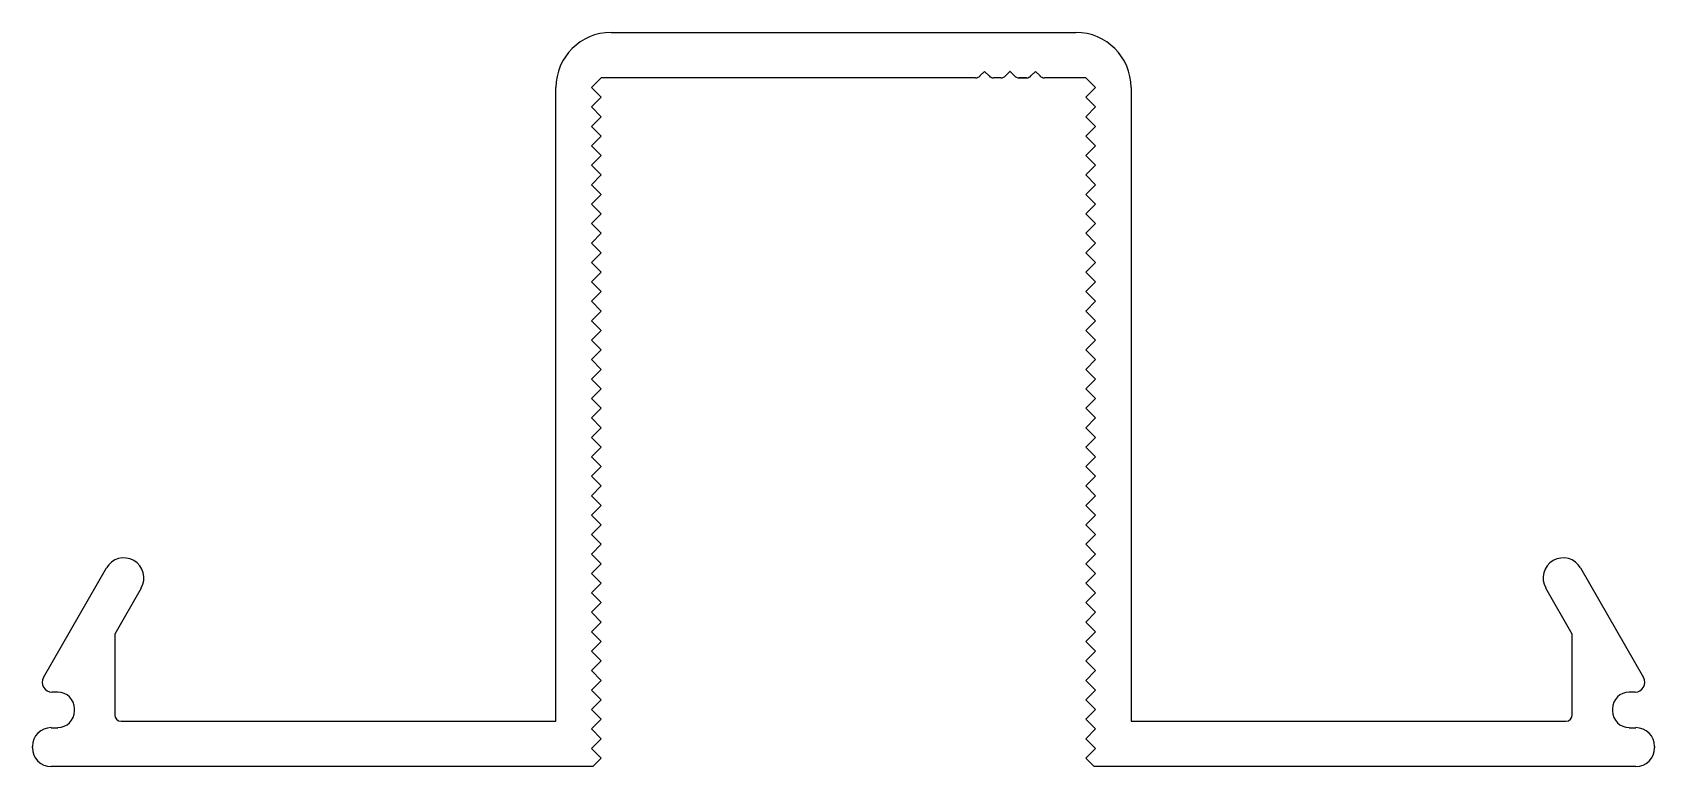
# Model space of a CAD drawing. Extents: x -31.2 to 32.4, y 2.2 to 31.
import ezdxf

# ---------------------------------------------------------------- set-up
doc = ezdxf.new("R2010")
doc.units = 0
doc.layers.get('0').update_dxf_attribs({"linetype": 'CONTINUOUS'})

msp = doc.modelspace()

# ---------------------------------------------------------------- linework, layer by layer
for p, q in [((-8.516, 31.008), (0.603, 31.008)), ((0.603, 31.008), (9.722, 31.008)), ((6.128, 29.474), (5.957, 29.303)), ((6.311, 29.303), (6.14, 29.474)), ((7.128, 29.474), (6.957, 29.303)), ((7.311, 29.303), (7.14, 29.474)), ((8.128, 29.474), (7.957, 29.303)), ((8.311, 29.303), (8.14, 29.474)), ((-10.675, 4.007), (-10.675, 28.849)), ((-8.897, 29.23), (-9.278, 28.849)), ((-9.278, 28.849), (-8.897, 28.468)), ((5.781, 29.23), (-8.897, 29.23)), ((6.78, 29.23), (6.488, 29.23)), ((7.78, 29.23), (7.488, 29.23)), ((7.488, 29.23), (7.78, 29.23)), ((7.78, 29.23), (7.488, 29.23)), ((7.488, 29.23), (7.78, 29.23)), ((7.78, 29.23), (7.488, 29.23)), ((10.103, 29.23), (8.487, 29.23)), ((8.487, 29.23), (8.487, 29.23)), ((8.487, 29.23), (8.487, 29.23)), ((10.484, 28.849), (10.103, 29.23)), ((10.103, 28.468), (10.484, 28.849)), ((11.881, 28.849), (11.881, 4.007)), ((-8.897, 28.468), (-9.278, 28.087)), ((-9.278, 28.087), (-8.897, 27.706)), ((10.484, 28.087), (10.103, 28.468)), ((10.103, 27.706), (10.484, 28.087)), ((-8.897, 27.706), (-9.278, 27.325)), ((10.484, 27.325), (10.103, 27.706)), ((-9.278, 27.325), (-8.897, 26.944)), ((-8.897, 26.944), (-9.278, 26.563)), ((10.103, 26.944), (10.484, 27.325)), ((10.484, 26.563), (10.103, 26.944)), ((-9.278, 26.563), (-8.897, 26.182)), ((-8.897, 26.182), (-9.278, 25.801)), ((10.103, 26.182), (10.484, 26.563)), ((10.484, 25.801), (10.103, 26.182)), ((-9.278, 25.801), (-8.897, 25.42)), ((10.103, 25.42), (10.484, 25.801)), ((-8.897, 25.42), (-9.278, 25.039)), ((-9.278, 25.039), (-8.897, 24.658)), ((10.484, 25.039), (10.103, 25.42)), ((10.103, 24.658), (10.484, 25.039)), ((-8.897, 24.658), (-9.278, 24.277)), ((-9.278, 24.277), (-8.897, 23.896)), ((10.484, 24.277), (10.103, 24.658)), ((10.103, 23.896), (10.484, 24.277)), ((-8.897, 23.896), (-9.278, 23.515)), ((10.484, 23.515), (10.103, 23.896)), ((-9.278, 23.515), (-8.897, 23.134)), ((-8.897, 23.134), (-9.278, 22.753)), ((10.103, 23.134), (10.484, 23.515)), ((10.484, 22.753), (10.103, 23.134)), ((-9.278, 22.753), (-8.897, 22.372)), ((-8.897, 22.372), (-9.278, 21.991)), ((10.103, 22.372), (10.484, 22.753)), ((10.484, 21.991), (10.103, 22.372)), ((-9.278, 21.991), (-8.897, 21.61)), ((10.103, 21.61), (10.484, 21.991)), ((-8.897, 21.61), (-9.278, 21.229)), ((-9.278, 21.229), (-8.897, 20.848)), ((10.484, 21.229), (10.103, 21.61)), ((10.103, 20.848), (10.484, 21.229)), ((-8.897, 20.848), (-9.278, 20.467)), ((-9.278, 20.467), (-8.897, 20.086)), ((10.484, 20.467), (10.103, 20.848)), ((10.103, 20.086), (10.484, 20.467)), ((-8.897, 20.086), (-9.278, 19.705)), ((10.484, 19.705), (10.103, 20.086)), ((-9.278, 19.705), (-8.897, 19.324)), ((-8.897, 19.324), (-9.278, 18.943)), ((10.103, 19.324), (10.484, 19.705)), ((10.484, 18.943), (10.103, 19.324)), ((-9.278, 18.943), (-8.897, 18.562)), ((-8.897, 18.562), (-9.278, 18.181)), ((10.103, 18.562), (10.484, 18.943)), ((10.484, 18.181), (10.103, 18.562)), ((-9.278, 18.181), (-8.897, 17.8)), ((10.103, 17.8), (10.484, 18.181)), ((-8.897, 17.8), (-9.278, 17.419)), ((-9.278, 17.419), (-8.897, 17.038)), ((10.484, 17.419), (10.103, 17.8)), ((10.103, 17.038), (10.484, 17.419)), ((-8.897, 17.038), (-9.278, 16.657)), ((-9.278, 16.657), (-8.897, 16.276)), ((10.484, 16.657), (10.103, 17.038)), ((10.103, 16.276), (10.484, 16.657)), ((-8.897, 16.276), (-9.278, 15.895)), ((10.484, 15.895), (10.103, 16.276)), ((-9.278, 15.895), (-8.897, 15.514)), ((-8.897, 15.514), (-9.278, 15.133)), ((10.103, 15.514), (10.484, 15.895)), ((10.484, 15.133), (10.103, 15.514)), ((-9.278, 15.133), (-8.897, 14.752)), ((-8.897, 14.752), (-9.278, 14.371)), ((10.103, 14.752), (10.484, 15.133)), ((10.484, 14.371), (10.103, 14.752)), ((-9.278, 14.371), (-8.897, 13.99)), ((10.103, 13.99), (10.484, 14.371)), ((-8.897, 13.99), (-9.278, 13.609)), ((-9.278, 13.609), (-8.897, 13.228)), ((10.484, 13.609), (10.103, 13.99)), ((10.103, 13.228), (10.484, 13.609)), ((-8.897, 13.228), (-9.278, 12.847)), ((-9.278, 12.847), (-8.897, 12.466)), ((10.484, 12.847), (10.103, 13.228)), ((10.103, 12.466), (10.484, 12.847)), ((-8.897, 12.466), (-9.278, 12.085)), ((10.484, 12.085), (10.103, 12.466)), ((-9.278, 12.085), (-8.897, 11.704)), ((-8.897, 11.704), (-9.278, 11.323)), ((10.103, 11.704), (10.484, 12.085)), ((10.484, 11.323), (10.103, 11.704)), ((-9.278, 11.323), (-8.897, 10.942)), ((-8.897, 10.942), (-9.278, 10.561)), ((10.103, 10.942), (10.484, 11.323)), ((10.484, 10.561), (10.103, 10.942)), ((-9.278, 10.561), (-8.897, 10.18)), ((10.103, 10.18), (10.484, 10.561)), ((-30.779, 5.721), (-28.312, 10.013)), ((-8.897, 10.18), (-9.278, 9.799)), ((-9.278, 9.799), (-8.897, 9.418)), ((10.484, 9.799), (10.103, 10.18)), ((10.103, 9.418), (10.484, 9.799)), ((29.518, 10.013), (31.985, 5.721)), ((-26.946, 9.228), (-27.985, 7.422)), ((-8.897, 9.418), (-9.278, 9.037)), ((-9.278, 9.037), (-8.897, 8.656)), ((10.484, 9.037), (10.103, 9.418)), ((10.103, 8.656), (10.484, 9.037)), ((29.191, 7.422), (28.152, 9.228)), ((-8.897, 8.656), (-9.278, 8.275)), ((-9.278, 8.275), (-8.897, 7.894)), ((10.484, 8.275), (10.103, 8.656)), ((10.103, 7.894), (10.484, 8.275)), ((-8.897, 7.894), (-9.278, 7.513)), ((10.484, 7.513), (10.103, 7.894)), ((-27.985, 7.422), (-27.985, 4.261)), ((-9.278, 7.513), (-8.897, 7.132)), ((-8.897, 7.132), (-9.278, 6.751)), ((10.103, 7.132), (10.484, 7.513)), ((10.484, 6.751), (10.103, 7.132)), ((29.191, 4.261), (29.191, 7.422)), ((-9.278, 6.751), (-8.897, 6.37)), ((-8.897, 6.37), (-9.278, 5.989)), ((10.103, 6.37), (10.484, 6.751)), ((10.484, 5.989), (10.103, 6.37)), ((-9.278, 5.989), (-8.897, 5.608)), ((10.103, 5.608), (10.484, 5.989)), ((-30.22, 5.15), (-30.448, 5.15)), ((-8.897, 5.608), (-9.278, 5.227)), ((-9.278, 5.227), (-8.897, 4.846)), ((10.484, 5.227), (10.103, 5.608)), ((10.103, 4.846), (10.484, 5.227)), ((31.655, 5.15), (31.426, 5.15)), ((-29.559, 4.414), (-29.559, 4.49)), ((-8.897, 4.846), (-9.278, 4.465)), ((-9.278, 4.465), (-8.897, 4.084)), ((10.484, 4.465), (10.103, 4.846)), ((10.103, 4.084), (10.484, 4.465)), ((30.766, 4.49), (30.766, 4.414)), ((-27.731, 4.007), (-10.675, 4.007)), ((-8.897, 4.084), (-9.278, 3.703)), ((10.484, 3.703), (10.103, 4.084)), ((11.881, 4.007), (28.937, 4.007)), ((-30.474, 3.753), (-30.22, 3.753)), ((-9.278, 3.703), (-8.897, 3.322)), ((-8.897, 3.322), (-9.278, 2.941)), ((10.103, 3.322), (10.484, 3.703)), ((10.484, 2.941), (10.103, 3.322)), ((31.426, 3.753), (31.68, 3.753)), ((-31.21, 2.966), (-31.21, 3.017)), ((-9.278, 2.941), (-8.897, 2.56)), ((-8.897, 2.56), (-9.227, 2.229)), ((10.103, 2.56), (10.484, 2.941)), ((10.433, 2.229), (10.103, 2.56)), ((32.417, 3.017), (32.417, 2.966)), ((-9.227, 2.229), (-30.474, 2.229)), ((31.68, 2.229), (10.433, 2.229))]:
    msp.add_line(p, q)
for centre, radius, start, end in [((-8.516, 28.849), 2.159, 90, 180), ((9.722, 28.849), 2.159, 0, 90), ((5.781, 29.48), 0.25, 270, 315), ((6.134, 29.468), 0.008, 45, 135), ((6.488, 29.48), 0.25, 225, 270), ((6.78, 29.48), 0.25, 270, 315), ((7.134, 29.468), 0.008, 45, 135), ((7.488, 29.48), 0.25, 225, 270), ((7.78, 29.48), 0.25, 270, 315), ((8.134, 29.468), 0.008, 45, 135), ((8.487, 29.48), 0.25, 225, 270), ((-27.629, 9.621), 0.787, 330.10911, 150.10911), ((28.835, 9.621), 0.787, 29.89089, 209.89089), ((-30.448, 5.531), 0.381, 150.10911, 270), ((-30.22, 4.49), 0.66, 360, 90), ((31.426, 4.49), 0.66, 90, 180), ((31.655, 5.531), 0.381, 270, 29.89089), ((-30.22, 4.414), 0.66, 270, 0), ((-27.731, 4.261), 0.254, 180, 270), ((28.937, 4.261), 0.254, 270, 0), ((31.426, 4.414), 0.66, 180, 270), ((-30.474, 3.017), 0.737, 90, 180), ((31.68, 3.017), 0.737, 0, 90), ((-30.474, 2.966), 0.737, 180, 270), ((31.68, 2.966), 0.737, 270, 360)]:
    msp.add_arc(centre, radius, start, end)

doc.saveas('drawing.dxf')
